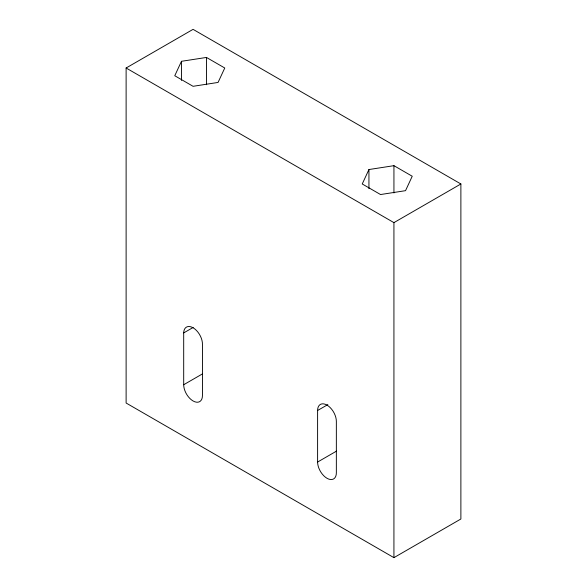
<?xml version="1.0" encoding="UTF-8"?>
<svg xmlns="http://www.w3.org/2000/svg" width="587" height="587" viewBox="0 0 587 587"><rect width="100%" height="100%" fill="white"/><g stroke="black" fill="none" stroke-linecap="round" stroke-linejoin="round"><path stroke-width="0.88" d="M183.694 332.917A13.259 7.653 60 0 1 193.306 327.913A13.259 7.653 60 0 1 202.442 344.283L202.442 395.55A13.259 7.653 60 0 1 193.072 400.965A13.259 7.653 60 0 1 183.694 384.727L183.694 332.917L193.152 327.458M181.464 61.305L174.765 75.738L193.064 86.304L218.063 82.437L224.762 68.004L206.463 57.438L181.464 61.305L181.464 80.404M368.937 169.54L362.238 183.973L380.537 194.539L405.536 190.672L412.235 176.239L393.936 165.673L368.937 169.54L368.937 188.64M126.117 68.004L193.072 29.35L460.883 183.973L460.883 518.996L393.928 557.65L126.117 403.027L126.117 68.004L393.928 222.627L460.883 183.973M183.694 384.727L202.603 373.816M317.604 410.496A13.259 7.653 60 0 1 326.974 405.089A13.259 7.653 60 0 1 336.351 421.319L336.351 472.865A13.259 7.653 60 0 1 326.974 478.273A13.259 7.653 60 0 1 317.604 462.042L317.604 410.496L327.847 404.59M317.604 462.042L336.505 451.124M393.936 165.673L393.936 192.962M393.928 222.627L393.928 557.65M206.463 57.438L206.463 84.726"/></g></svg>
